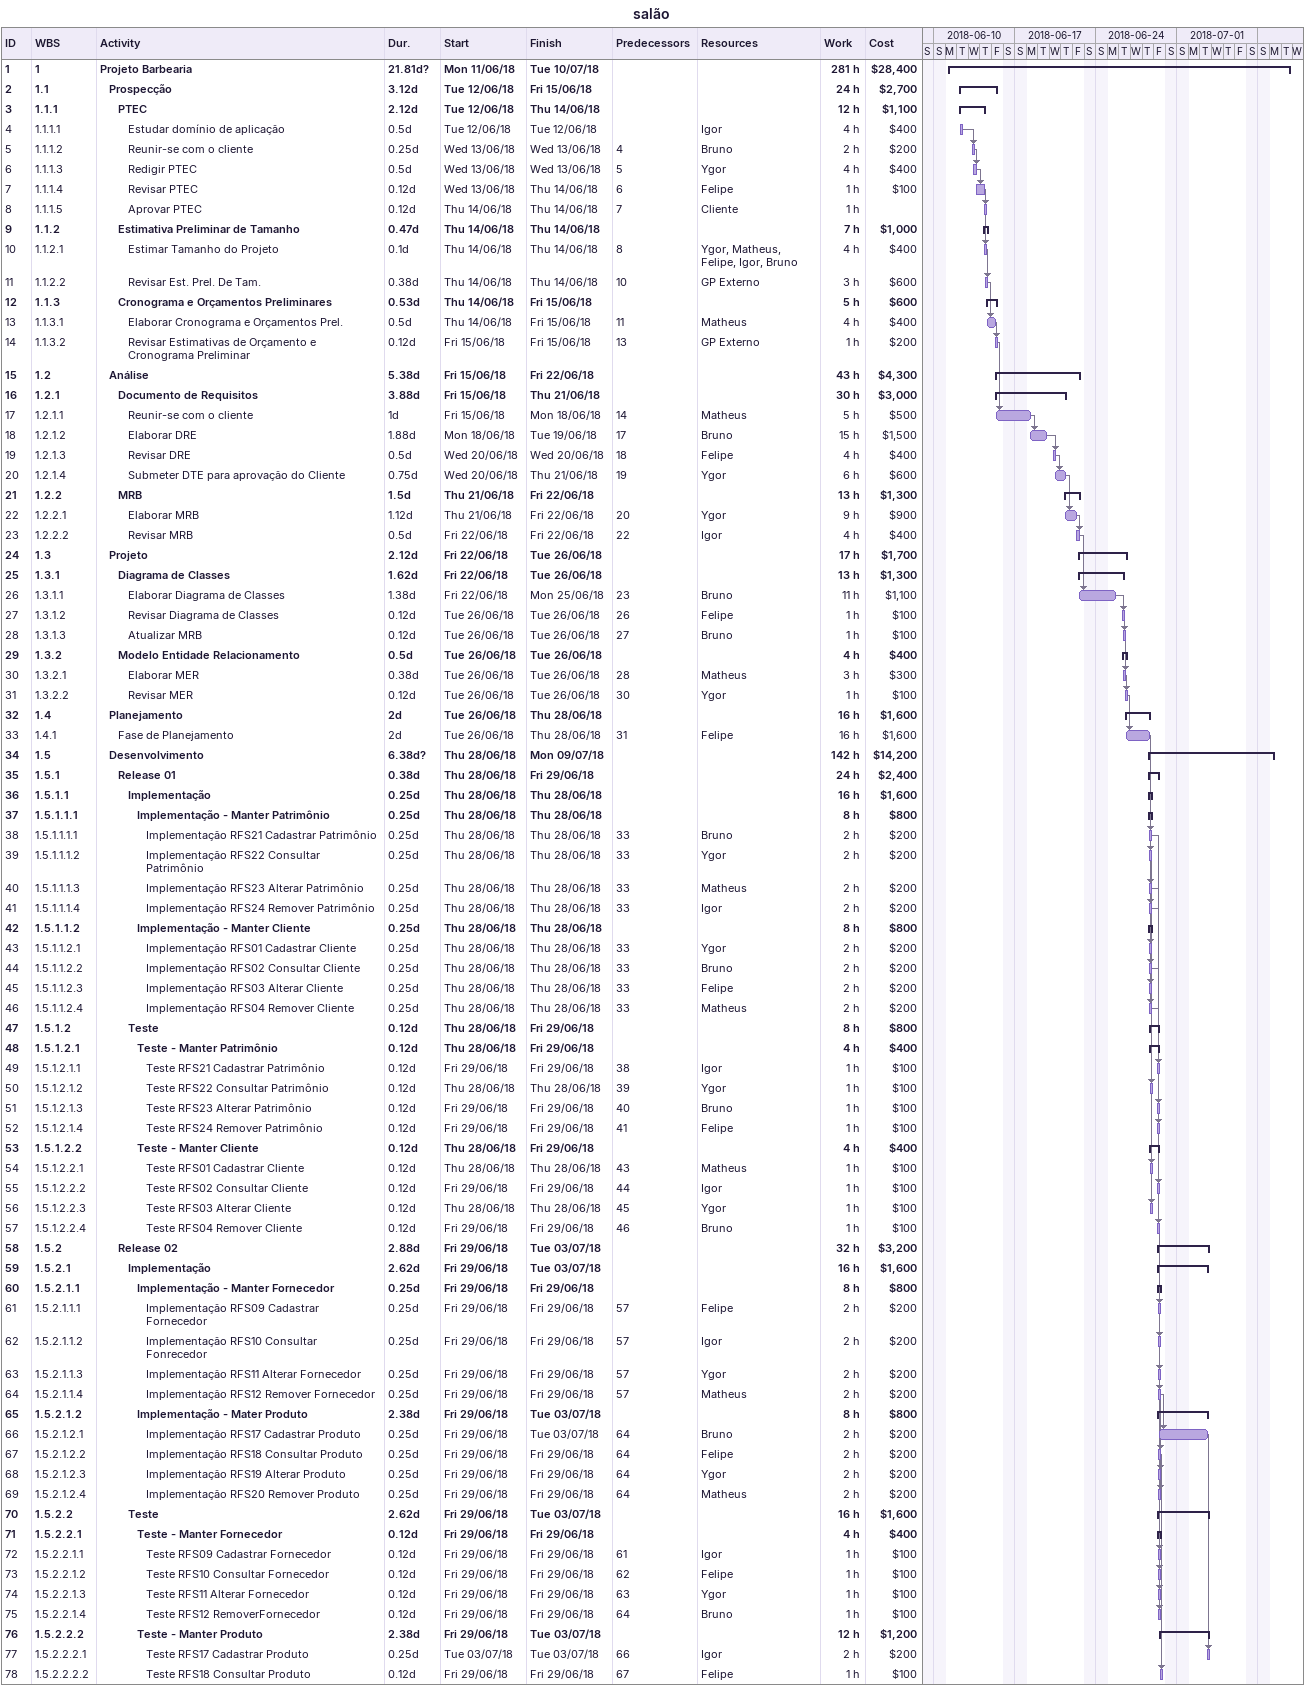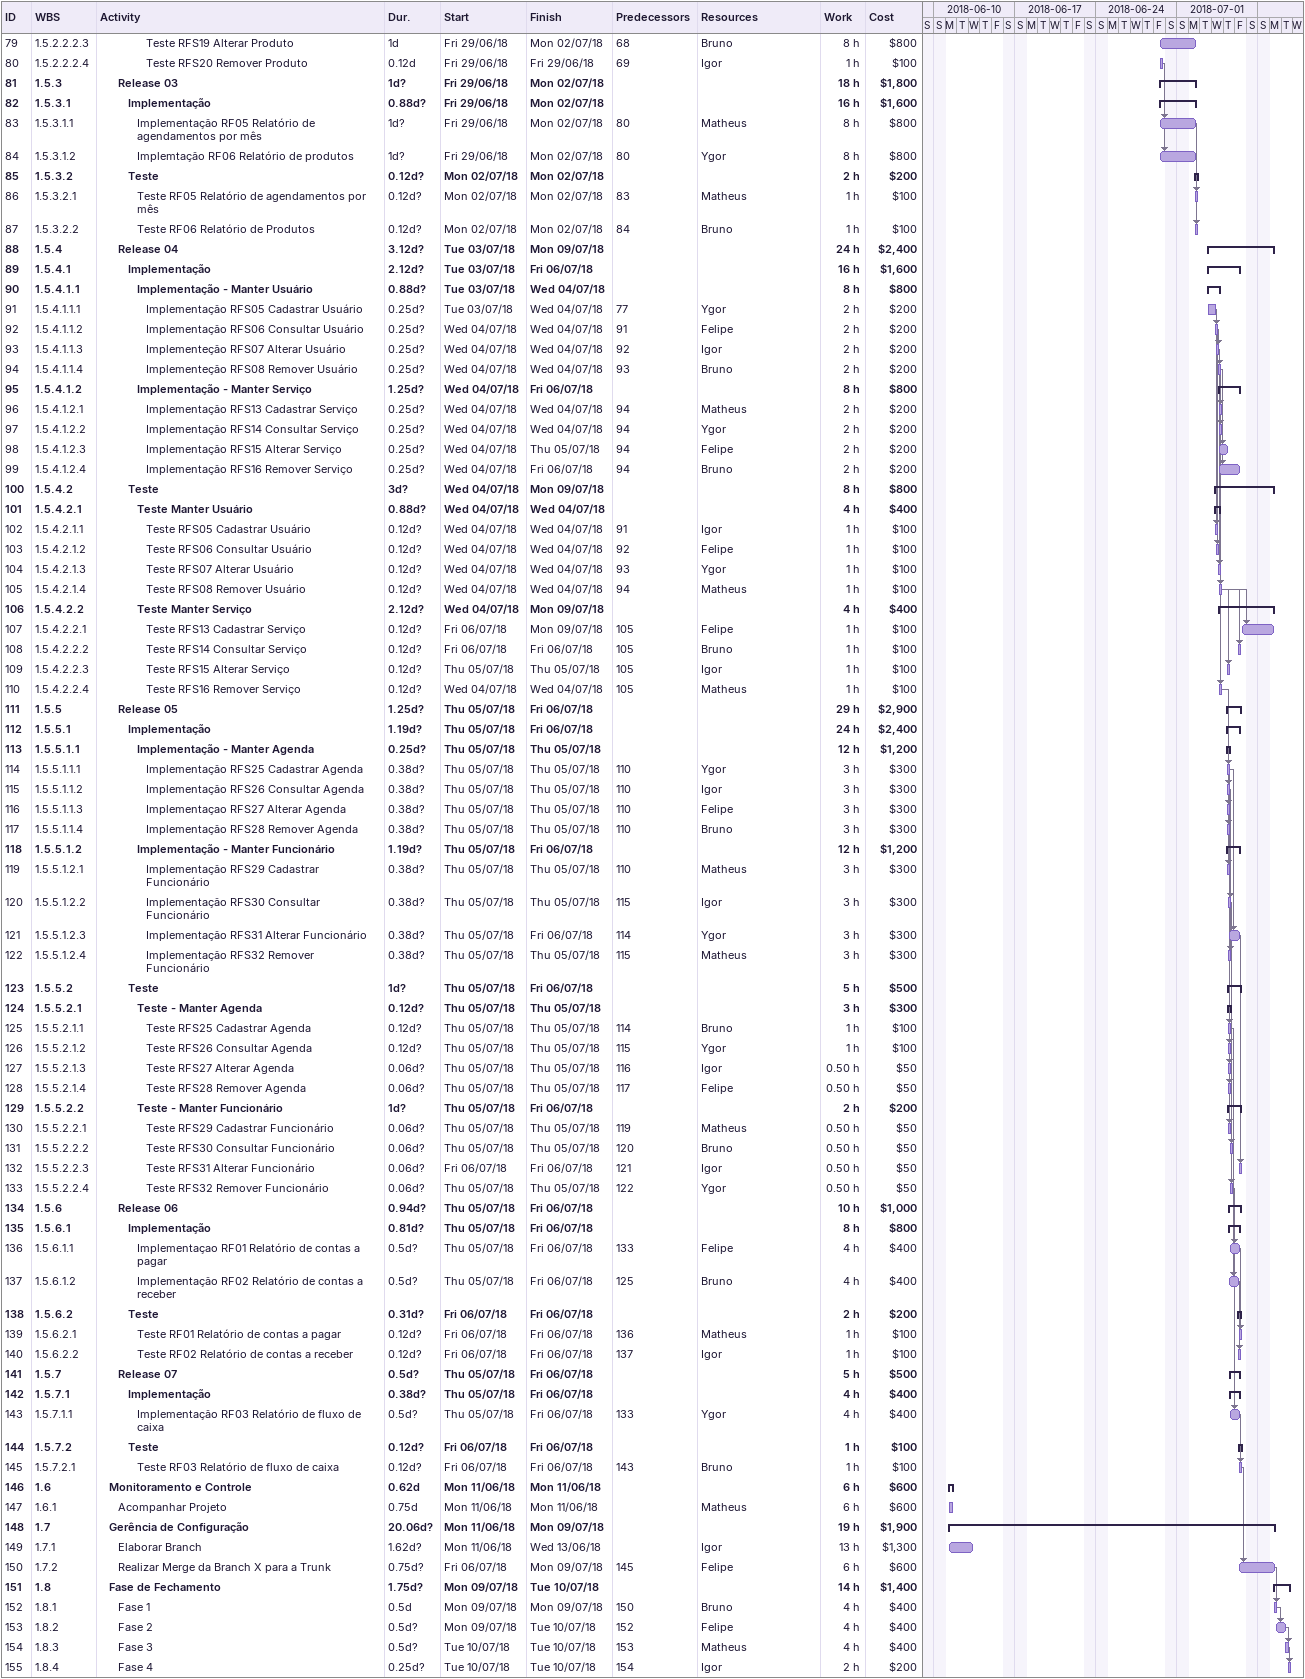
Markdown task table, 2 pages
salão

| ID | WBS | Task | Duration | Start | Finish | Predecessors | Resources | Work (h) | Cost ($) |
|---|---|---|---|---|---|---|---|---|---|
| 1 | 1 | **Projeto Barbearia** | 21.81d? | 2018-06-11 | 2018-07-10 |  |  | 281 | 28400 |
| 2 | 1.1 | **Prospecção** | 3.12d | 2018-06-12 | 2018-06-15 |  |  | 24 | 2700 |
| 3 | 1.1.1 | **PTEC** | 2.12d | 2018-06-12 | 2018-06-14 |  |  | 12 | 1100 |
| 4 | 1.1.1.1 | Estudar domínio de aplicação | 0.5d | 2018-06-12 | 2018-06-12 |  | Igor | 4 | 400 |
| 5 | 1.1.1.2 | Reunir-se com o cliente | 0.25d | 2018-06-13 | 2018-06-13 | 4 | Bruno | 2 | 200 |
| 6 | 1.1.1.3 | Redigir PTEC | 0.5d | 2018-06-13 | 2018-06-13 | 5 | Ygor | 4 | 400 |
| 7 | 1.1.1.4 | Revisar PTEC | 0.12d | 2018-06-13 | 2018-06-14 | 6 | Felipe | 1 | 100 |
| 8 | 1.1.1.5 | Aprovar PTEC | 0.12d | 2018-06-14 | 2018-06-14 | 7 | Cliente | 1 |  |
| 9 | 1.1.2 | **Estimativa Preliminar de Tamanho** | 0.47d | 2018-06-14 | 2018-06-14 |  |  | 7 | 1000 |
| 10 | 1.1.2.1 | Estimar Tamanho do Projeto | 0.1d | 2018-06-14 | 2018-06-14 | 8 | Ygor, Matheus, Felipe, Igor, Bruno | 4 | 400 |
| 11 | 1.1.2.2 | Revisar Est. Prel. De Tam. | 0.38d | 2018-06-14 | 2018-06-14 | 10 | GP Externo | 3 | 600 |
| 12 | 1.1.3 | **Cronograma e Orçamentos Preliminares** | 0.53d | 2018-06-14 | 2018-06-15 |  |  | 5 | 600 |
| 13 | 1.1.3.1 | Elaborar Cronograma e Orçamentos Prel. | 0.5d | 2018-06-14 | 2018-06-15 | 11 | Matheus | 4 | 400 |
| 14 | 1.1.3.2 | Revisar Estimativas de Orçamento e Cronograma Preliminar | 0.12d | 2018-06-15 | 2018-06-15 | 13 | GP Externo | 1 | 200 |
| 15 | 1.2 | **Análise** | 5.38d | 2018-06-15 | 2018-06-22 |  |  | 43 | 4300 |
| 16 | 1.2.1 | **Documento de Requisitos** | 3.88d | 2018-06-15 | 2018-06-21 |  |  | 30 | 3000 |
| 17 | 1.2.1.1 | Reunir-se com o cliente | 1d | 2018-06-15 | 2018-06-18 | 14 | Matheus | 5 | 500 |
| 18 | 1.2.1.2 | Elaborar DRE | 1.88d | 2018-06-18 | 2018-06-19 | 17 | Bruno | 15 | 1500 |
| 19 | 1.2.1.3 | Revisar DRE | 0.5d | 2018-06-20 | 2018-06-20 | 18 | Felipe | 4 | 400 |
| 20 | 1.2.1.4 | Submeter DTE para aprovação do Cliente | 0.75d | 2018-06-20 | 2018-06-21 | 19 | Ygor | 6 | 600 |
| 21 | 1.2.2 | **MRB** | 1.5d | 2018-06-21 | 2018-06-22 |  |  | 13 | 1300 |
| 22 | 1.2.2.1 | Elaborar MRB | 1.12d | 2018-06-21 | 2018-06-22 | 20 | Ygor | 9 | 900 |
| 23 | 1.2.2.2 | Revisar MRB | 0.5d | 2018-06-22 | 2018-06-22 | 22 | Igor | 4 | 400 |
| 24 | 1.3 | **Projeto** | 2.12d | 2018-06-22 | 2018-06-26 |  |  | 17 | 1700 |
| 25 | 1.3.1 | **Diagrama de Classes** | 1.62d | 2018-06-22 | 2018-06-26 |  |  | 13 | 1300 |
| 26 | 1.3.1.1 | Elaborar Diagrama de Classes | 1.38d | 2018-06-22 | 2018-06-25 | 23 | Bruno | 11 | 1100 |
| 27 | 1.3.1.2 | Revisar Diagrama de Classes | 0.12d | 2018-06-26 | 2018-06-26 | 26 | Felipe | 1 | 100 |
| 28 | 1.3.1.3 | Atualizar MRB | 0.12d | 2018-06-26 | 2018-06-26 | 27 | Bruno | 1 | 100 |
| 29 | 1.3.2 | **Modelo Entidade Relacionamento** | 0.5d | 2018-06-26 | 2018-06-26 |  |  | 4 | 400 |
| 30 | 1.3.2.1 | Elaborar MER | 0.38d | 2018-06-26 | 2018-06-26 | 28 | Matheus | 3 | 300 |
| 31 | 1.3.2.2 | Revisar MER | 0.12d | 2018-06-26 | 2018-06-26 | 30 | Ygor | 1 | 100 |
| 32 | 1.4 | **Planejamento** | 2d | 2018-06-26 | 2018-06-28 |  |  | 16 | 1600 |
| 33 | 1.4.1 | Fase de Planejamento | 2d | 2018-06-26 | 2018-06-28 | 31 | Felipe | 16 | 1600 |
| 34 | 1.5 | **Desenvolvimento** | 6.38d? | 2018-06-28 | 2018-07-09 |  |  | 142 | 14200 |
| 35 | 1.5.1 | **Release 01** | 0.38d | 2018-06-28 | 2018-06-29 |  |  | 24 | 2400 |
| 36 | 1.5.1.1 | **Implementação** | 0.25d | 2018-06-28 | 2018-06-28 |  |  | 16 | 1600 |
| 37 | 1.5.1.1.1 | **Implementação - Manter Patrimônio** | 0.25d | 2018-06-28 | 2018-06-28 |  |  | 8 | 800 |
| 38 | 1.5.1.1.1.1 | Implementação RFS21 Cadastrar Patrimônio | 0.25d | 2018-06-28 | 2018-06-28 | 33 | Bruno | 2 | 200 |
| 39 | 1.5.1.1.1.2 | Implementação RFS22 Consultar Patrimônio | 0.25d | 2018-06-28 | 2018-06-28 | 33 | Ygor | 2 | 200 |
| 40 | 1.5.1.1.1.3 | Implementação RFS23 Alterar Patrimônio | 0.25d | 2018-06-28 | 2018-06-28 | 33 | Matheus | 2 | 200 |
| 41 | 1.5.1.1.1.4 | Implementação RFS24 Remover Patrimônio | 0.25d | 2018-06-28 | 2018-06-28 | 33 | Igor | 2 | 200 |
| 42 | 1.5.1.1.2 | **Implementação - Manter Cliente** | 0.25d | 2018-06-28 | 2018-06-28 |  |  | 8 | 800 |
| 43 | 1.5.1.1.2.1 | Implementação RFS01 Cadastrar Cliente | 0.25d | 2018-06-28 | 2018-06-28 | 33 | Ygor | 2 | 200 |
| 44 | 1.5.1.1.2.2 | Implementação RFS02 Consultar Cliente | 0.25d | 2018-06-28 | 2018-06-28 | 33 | Bruno | 2 | 200 |
| 45 | 1.5.1.1.2.3 | Implementação RFS03 Alterar Cliente | 0.25d | 2018-06-28 | 2018-06-28 | 33 | Felipe | 2 | 200 |
| 46 | 1.5.1.1.2.4 | Implementação RFS04 Remover Cliente | 0.25d | 2018-06-28 | 2018-06-28 | 33 | Matheus | 2 | 200 |
| 47 | 1.5.1.2 | **Teste** | 0.12d | 2018-06-28 | 2018-06-29 |  |  | 8 | 800 |
| 48 | 1.5.1.2.1 | **Teste - Manter Patrimônio** | 0.12d | 2018-06-28 | 2018-06-29 |  |  | 4 | 400 |
| 49 | 1.5.1.2.1.1 | Teste RFS21 Cadastrar Patrimônio | 0.12d | 2018-06-29 | 2018-06-29 | 38 | Igor | 1 | 100 |
| 50 | 1.5.1.2.1.2 | Teste RFS22 Consultar Patrimônio | 0.12d | 2018-06-28 | 2018-06-28 | 39 | Ygor | 1 | 100 |
| 51 | 1.5.1.2.1.3 | Teste RFS23 Alterar Patrimônio | 0.12d | 2018-06-29 | 2018-06-29 | 40 | Bruno | 1 | 100 |
| 52 | 1.5.1.2.1.4 | Teste RFS24 Remover Patrimônio | 0.12d | 2018-06-29 | 2018-06-29 | 41 | Felipe | 1 | 100 |
| 53 | 1.5.1.2.2 | **Teste - Manter Cliente** | 0.12d | 2018-06-28 | 2018-06-29 |  |  | 4 | 400 |
| 54 | 1.5.1.2.2.1 | Teste RFS01 Cadastrar Cliente | 0.12d | 2018-06-28 | 2018-06-28 | 43 | Matheus | 1 | 100 |
| 55 | 1.5.1.2.2.2 | Teste RFS02 Consultar Cliente | 0.12d | 2018-06-29 | 2018-06-29 | 44 | Igor | 1 | 100 |
| 56 | 1.5.1.2.2.3 | Teste RFS03 Alterar Cliente | 0.12d | 2018-06-28 | 2018-06-28 | 45 | Ygor | 1 | 100 |
| 57 | 1.5.1.2.2.4 | Teste RFS04 Remover Cliente | 0.12d | 2018-06-29 | 2018-06-29 | 46 | Bruno | 1 | 100 |
| 58 | 1.5.2 | **Release 02** | 2.88d | 2018-06-29 | 2018-07-03 |  |  | 32 | 3200 |
| 59 | 1.5.2.1 | **Implementação** | 2.62d | 2018-06-29 | 2018-07-03 |  |  | 16 | 1600 |
| 60 | 1.5.2.1.1 | **Implementação - Manter Fornecedor** | 0.25d | 2018-06-29 | 2018-06-29 |  |  | 8 | 800 |
| 61 | 1.5.2.1.1.1 | Implementação RFS09 Cadastrar Fornecedor | 0.25d | 2018-06-29 | 2018-06-29 | 57 | Felipe | 2 | 200 |
| 62 | 1.5.2.1.1.2 | Implementação RFS10 Consultar Fonrecedor | 0.25d | 2018-06-29 | 2018-06-29 | 57 | Igor | 2 | 200 |
| 63 | 1.5.2.1.1.3 | Implementação RFS11 Alterar Fornecedor | 0.25d | 2018-06-29 | 2018-06-29 | 57 | Ygor | 2 | 200 |
| 64 | 1.5.2.1.1.4 | Implementação RFS12 Remover Fornecedor | 0.25d | 2018-06-29 | 2018-06-29 | 57 | Matheus | 2 | 200 |
| 65 | 1.5.2.1.2 | **Implementação - Mater Produto** | 2.38d | 2018-06-29 | 2018-07-03 |  |  | 8 | 800 |
| 66 | 1.5.2.1.2.1 | Implementação RFS17 Cadastrar Produto | 0.25d | 2018-06-29 | 2018-07-03 | 64 | Bruno | 2 | 200 |
| 67 | 1.5.2.1.2.2 | Implementação RFS18 Consultar Produto | 0.25d | 2018-06-29 | 2018-06-29 | 64 | Felipe | 2 | 200 |
| 68 | 1.5.2.1.2.3 | Implementação RFS19 Alterar Produto | 0.25d | 2018-06-29 | 2018-06-29 | 64 | Ygor | 2 | 200 |
| 69 | 1.5.2.1.2.4 | Implementação RFS20 Remover Produto | 0.25d | 2018-06-29 | 2018-06-29 | 64 | Matheus | 2 | 200 |
| 70 | 1.5.2.2 | **Teste** | 2.62d | 2018-06-29 | 2018-07-03 |  |  | 16 | 1600 |
| 71 | 1.5.2.2.1 | **Teste - Manter Fornecedor** | 0.12d | 2018-06-29 | 2018-06-29 |  |  | 4 | 400 |
| 72 | 1.5.2.2.1.1 | Teste RFS09 Cadastrar Fornecedor | 0.12d | 2018-06-29 | 2018-06-29 | 61 | Igor | 1 | 100 |
| 73 | 1.5.2.2.1.2 | Teste RFS10 Consultar Fornecedor | 0.12d | 2018-06-29 | 2018-06-29 | 62 | Felipe | 1 | 100 |
| 74 | 1.5.2.2.1.3 | Teste RFS11 Alterar Fornecedor | 0.12d | 2018-06-29 | 2018-06-29 | 63 | Ygor | 1 | 100 |
| 75 | 1.5.2.2.1.4 | Teste RFS12 RemoverFornecedor | 0.12d | 2018-06-29 | 2018-06-29 | 64 | Bruno | 1 | 100 |
| 76 | 1.5.2.2.2 | **Teste - Manter Produto** | 2.38d | 2018-06-29 | 2018-07-03 |  |  | 12 | 1200 |
| 77 | 1.5.2.2.2.1 | Teste RFS17 Cadastrar Produto | 0.25d | 2018-07-03 | 2018-07-03 | 66 | Igor | 2 | 200 |
| 78 | 1.5.2.2.2.2 | Teste RFS18 Consultar Produto | 0.12d | 2018-06-29 | 2018-06-29 | 67 | Felipe | 1 | 100 |
| 79 | 1.5.2.2.2.3 | Teste RFS19 Alterar Produto | 1d | 2018-06-29 | 2018-07-02 | 68 | Bruno | 8 | 800 |
| 80 | 1.5.2.2.2.4 | Teste RFS20 Remover Produto | 0.12d | 2018-06-29 | 2018-06-29 | 69 | Igor | 1 | 100 |
| 81 | 1.5.3 | **Release 03** | 1d? | 2018-06-29 | 2018-07-02 |  |  | 18 | 1800 |
| 82 | 1.5.3.1 | **Implementação** | 0.88d? | 2018-06-29 | 2018-07-02 |  |  | 16 | 1600 |
| 83 | 1.5.3.1.1 | Implementação RF05 Relatório de agendamentos por mês | 1d? | 2018-06-29 | 2018-07-02 | 80 | Matheus | 8 | 800 |
| 84 | 1.5.3.1.2 | Implemtação RF06 Relatório de produtos | 1d? | 2018-06-29 | 2018-07-02 | 80 | Ygor | 8 | 800 |
| 85 | 1.5.3.2 | **Teste** | 0.12d? | 2018-07-02 | 2018-07-02 |  |  | 2 | 200 |
| 86 | 1.5.3.2.1 | Teste RF05 Relatório de agendamentos por mês | 0.12d? | 2018-07-02 | 2018-07-02 | 83 | Matheus | 1 | 100 |
| 87 | 1.5.3.2.2 | Teste RF06 Relatório de Produtos | 0.12d? | 2018-07-02 | 2018-07-02 | 84 | Bruno | 1 | 100 |
| 88 | 1.5.4 | **Release 04** | 3.12d? | 2018-07-03 | 2018-07-09 |  |  | 24 | 2400 |
| 89 | 1.5.4.1 | **Implementação** | 2.12d? | 2018-07-03 | 2018-07-06 |  |  | 16 | 1600 |
| 90 | 1.5.4.1.1 | **Implementação - Manter Usuário** | 0.88d? | 2018-07-03 | 2018-07-04 |  |  | 8 | 800 |
| 91 | 1.5.4.1.1.1 | Implementação RFS05 Cadastrar Usuário | 0.25d? | 2018-07-03 | 2018-07-04 | 77 | Ygor | 2 | 200 |
| 92 | 1.5.4.1.1.2 | Implementação RFS06 Consultar Usuário | 0.25d? | 2018-07-04 | 2018-07-04 | 91 | Felipe | 2 | 200 |
| 93 | 1.5.4.1.1.3 | Implementeção RFS07 Alterar Usuário | 0.25d? | 2018-07-04 | 2018-07-04 | 92 | Igor | 2 | 200 |
| 94 | 1.5.4.1.1.4 | Implementeção RFS08 Remover Usuário | 0.25d? | 2018-07-04 | 2018-07-04 | 93 | Bruno | 2 | 200 |
| 95 | 1.5.4.1.2 | **Implementação - Manter Serviço** | 1.25d? | 2018-07-04 | 2018-07-06 |  |  | 8 | 800 |
| 96 | 1.5.4.1.2.1 | Implementação RFS13 Cadastrar Serviço | 0.25d? | 2018-07-04 | 2018-07-04 | 94 | Matheus | 2 | 200 |
| 97 | 1.5.4.1.2.2 | Implementação RFS14 Consultar Serviço | 0.25d? | 2018-07-04 | 2018-07-04 | 94 | Ygor | 2 | 200 |
| 98 | 1.5.4.1.2.3 | Implementação RFS15 Alterar Serviço | 0.25d? | 2018-07-04 | 2018-07-05 | 94 | Felipe | 2 | 200 |
| 99 | 1.5.4.1.2.4 | Implementação RFS16 Remover Serviço | 0.25d? | 2018-07-04 | 2018-07-06 | 94 | Bruno | 2 | 200 |
| 100 | 1.5.4.2 | **Teste** | 3d? | 2018-07-04 | 2018-07-09 |  |  | 8 | 800 |
| 101 | 1.5.4.2.1 | **Teste Manter Usuário** | 0.88d? | 2018-07-04 | 2018-07-04 |  |  | 4 | 400 |
| 102 | 1.5.4.2.1.1 | Teste RFS05 Cadastrar Usuário | 0.12d? | 2018-07-04 | 2018-07-04 | 91 | Igor | 1 | 100 |
| 103 | 1.5.4.2.1.2 | Teste RFS06 Consultar Usuário | 0.12d? | 2018-07-04 | 2018-07-04 | 92 | Felipe | 1 | 100 |
| 104 | 1.5.4.2.1.3 | Teste RFS07 Alterar Usuário | 0.12d? | 2018-07-04 | 2018-07-04 | 93 | Ygor | 1 | 100 |
| 105 | 1.5.4.2.1.4 | Teste RFS08 Remover Usuário | 0.12d? | 2018-07-04 | 2018-07-04 | 94 | Matheus | 1 | 100 |
| 106 | 1.5.4.2.2 | **Teste Manter Serviço** | 2.12d? | 2018-07-04 | 2018-07-09 |  |  | 4 | 400 |
| 107 | 1.5.4.2.2.1 | Teste RFS13 Cadastrar Serviço | 0.12d? | 2018-07-06 | 2018-07-09 | 105 | Felipe | 1 | 100 |
| 108 | 1.5.4.2.2.2 | Teste RFS14 Consultar Serviço | 0.12d? | 2018-07-06 | 2018-07-06 | 105 | Bruno | 1 | 100 |
| 109 | 1.5.4.2.2.3 | Teste RFS15 Alterar Serviço | 0.12d? | 2018-07-05 | 2018-07-05 | 105 | Igor | 1 | 100 |
| 110 | 1.5.4.2.2.4 | Teste RFS16 Remover Serviço | 0.12d? | 2018-07-04 | 2018-07-04 | 105 | Matheus | 1 | 100 |
| 111 | 1.5.5 | **Release 05** | 1.25d? | 2018-07-05 | 2018-07-06 |  |  | 29 | 2900 |
| 112 | 1.5.5.1 | **Implementação** | 1.19d? | 2018-07-05 | 2018-07-06 |  |  | 24 | 2400 |
| 113 | 1.5.5.1.1 | **Implementação - Manter Agenda** | 0.25d? | 2018-07-05 | 2018-07-05 |  |  | 12 | 1200 |
| 114 | 1.5.5.1.1.1 | Implementação RFS25 Cadastrar Agenda | 0.38d? | 2018-07-05 | 2018-07-05 | 110 | Ygor | 3 | 300 |
| 115 | 1.5.5.1.1.2 | Implementação RFS26 Consultar Agenda | 0.38d? | 2018-07-05 | 2018-07-05 | 110 | Igor | 3 | 300 |
| 116 | 1.5.5.1.1.3 | Implementaçao RFS27 Alterar Agenda | 0.38d? | 2018-07-05 | 2018-07-05 | 110 | Felipe | 3 | 300 |
| 117 | 1.5.5.1.1.4 | Implementação RFS28 Remover Agenda | 0.38d? | 2018-07-05 | 2018-07-05 | 110 | Bruno | 3 | 300 |
| 118 | 1.5.5.1.2 | **Implementação - Manter Funcionário** | 1.19d? | 2018-07-05 | 2018-07-06 |  |  | 12 | 1200 |
| 119 | 1.5.5.1.2.1 | Implementação RFS29 Cadastrar Funcionário | 0.38d? | 2018-07-05 | 2018-07-05 | 110 | Matheus | 3 | 300 |
| 120 | 1.5.5.1.2.2 | Implementação RFS30 Consultar Funcionário | 0.38d? | 2018-07-05 | 2018-07-05 | 115 | Igor | 3 | 300 |
| 121 | 1.5.5.1.2.3 | Implementação RFS31 Alterar Funcionário | 0.38d? | 2018-07-05 | 2018-07-06 | 114 | Ygor | 3 | 300 |
| 122 | 1.5.5.1.2.4 | Implementação RFS32 Remover Funcionário | 0.38d? | 2018-07-05 | 2018-07-05 | 115 | Matheus | 3 | 300 |
| 123 | 1.5.5.2 | **Teste** | 1d? | 2018-07-05 | 2018-07-06 |  |  | 5 | 500 |
| 124 | 1.5.5.2.1 | **Teste - Manter Agenda** | 0.12d? | 2018-07-05 | 2018-07-05 |  |  | 3 | 300 |
| 125 | 1.5.5.2.1.1 | Teste RFS25 Cadastrar Agenda | 0.12d? | 2018-07-05 | 2018-07-05 | 114 | Bruno | 1 | 100 |
| 126 | 1.5.5.2.1.2 | Teste RFS26 Consultar Agenda | 0.12d? | 2018-07-05 | 2018-07-05 | 115 | Ygor | 1 | 100 |
| 127 | 1.5.5.2.1.3 | Teste RFS27 Alterar Agenda | 0.06d? | 2018-07-05 | 2018-07-05 | 116 | Igor | 0.50 | 50 |
| 128 | 1.5.5.2.1.4 | Teste RFS28 Remover Agenda | 0.06d? | 2018-07-05 | 2018-07-05 | 117 | Felipe | 0.50 | 50 |
| 129 | 1.5.5.2.2 | **Teste - Manter Funcionário** | 1d? | 2018-07-05 | 2018-07-06 |  |  | 2 | 200 |
| 130 | 1.5.5.2.2.1 | Teste RFS29 Cadastrar Funcionário | 0.06d? | 2018-07-05 | 2018-07-05 | 119 | Matheus | 0.50 | 50 |
| 131 | 1.5.5.2.2.2 | Teste RFS30 Consultar Funcionário | 0.06d? | 2018-07-05 | 2018-07-05 | 120 | Bruno | 0.50 | 50 |
| 132 | 1.5.5.2.2.3 | Teste RFS31 Alterar Funcionário | 0.06d? | 2018-07-06 | 2018-07-06 | 121 | Igor | 0.50 | 50 |
| 133 | 1.5.5.2.2.4 | Teste RFS32 Remover Funcionário | 0.06d? | 2018-07-05 | 2018-07-05 | 122 | Ygor | 0.50 | 50 |
| 134 | 1.5.6 | **Release 06** | 0.94d? | 2018-07-05 | 2018-07-06 |  |  | 10 | 1000 |
| 135 | 1.5.6.1 | **Implementação** | 0.81d? | 2018-07-05 | 2018-07-06 |  |  | 8 | 800 |
| 136 | 1.5.6.1.1 | Implementaçao RF01 Relatório de contas a pagar | 0.5d? | 2018-07-05 | 2018-07-06 | 133 | Felipe | 4 | 400 |
| 137 | 1.5.6.1.2 | Implementação RF02 Relatório de contas a receber | 0.5d? | 2018-07-05 | 2018-07-06 | 125 | Bruno | 4 | 400 |
| 138 | 1.5.6.2 | **Teste** | 0.31d? | 2018-07-06 | 2018-07-06 |  |  | 2 | 200 |
| 139 | 1.5.6.2.1 | Teste RF01 Relatório de contas a pagar | 0.12d? | 2018-07-06 | 2018-07-06 | 136 | Matheus | 1 | 100 |
| 140 | 1.5.6.2.2 | Teste RF02 Relatório de contas a receber | 0.12d? | 2018-07-06 | 2018-07-06 | 137 | Igor | 1 | 100 |
| 141 | 1.5.7 | **Release 07** | 0.5d? | 2018-07-05 | 2018-07-06 |  |  | 5 | 500 |
| 142 | 1.5.7.1 | **Implementação** | 0.38d? | 2018-07-05 | 2018-07-06 |  |  | 4 | 400 |
| 143 | 1.5.7.1.1 | Implementação RF03 Relatório de fluxo de caixa | 0.5d? | 2018-07-05 | 2018-07-06 | 133 | Ygor | 4 | 400 |
| 144 | 1.5.7.2 | **Teste** | 0.12d? | 2018-07-06 | 2018-07-06 |  |  | 1 | 100 |
| 145 | 1.5.7.2.1 | Teste RF03 Relatório de fluxo de caixa | 0.12d? | 2018-07-06 | 2018-07-06 | 143 | Bruno | 1 | 100 |
| 146 | 1.6 | **Monitoramento e Controle** | 0.62d | 2018-06-11 | 2018-06-11 |  |  | 6 | 600 |
| 147 | 1.6.1 | Acompanhar Projeto | 0.75d | 2018-06-11 | 2018-06-11 |  | Matheus | 6 | 600 |
| 148 | 1.7 | **Gerência de Configuração** | 20.06d? | 2018-06-11 | 2018-07-09 |  |  | 19 | 1900 |
| 149 | 1.7.1 | Elaborar Branch | 1.62d? | 2018-06-11 | 2018-06-13 |  | Igor | 13 | 1300 |
| 150 | 1.7.2 | Realizar Merge da Branch X para a Trunk | 0.75d? | 2018-07-06 | 2018-07-09 | 145 | Felipe | 6 | 600 |
| 151 | 1.8 | **Fase de Fechamento** | 1.75d? | 2018-07-09 | 2018-07-10 |  |  | 14 | 1400 |
| 152 | 1.8.1 | Fase 1 | 0.5d | 2018-07-09 | 2018-07-09 | 150 | Bruno | 4 | 400 |
| 153 | 1.8.2 | Fase 2 | 0.5d? | 2018-07-09 | 2018-07-10 | 152 | Felipe | 4 | 400 |
| 154 | 1.8.3 | Fase 3 | 0.5d? | 2018-07-10 | 2018-07-10 | 153 | Matheus | 4 | 400 |
| 155 | 1.8.4 | Fase 4 | 0.25d? | 2018-07-10 | 2018-07-10 | 154 | Igor | 2 | 200 |
